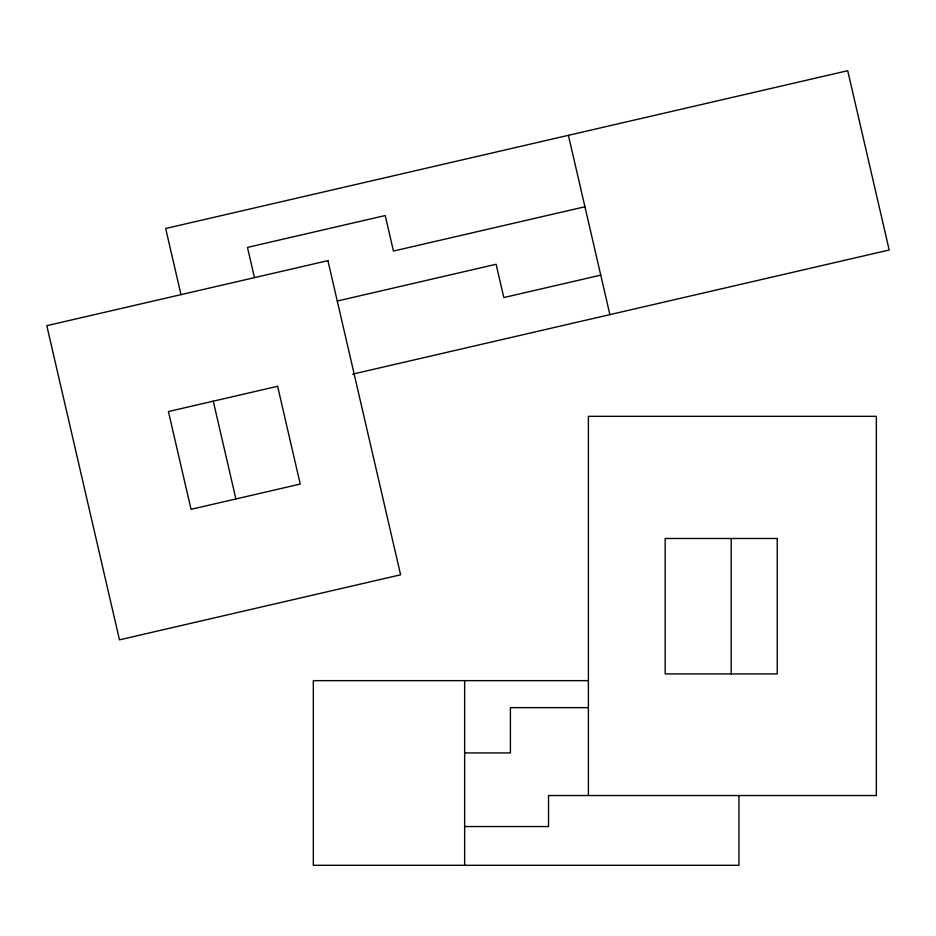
<?xml version="1.0" encoding="UTF-8"?>
<svg xmlns="http://www.w3.org/2000/svg" width="936" height="936" viewBox="0 0 936 936"><rect width="100%" height="100%" fill="white"/><g stroke="black" fill="none" stroke-linecap="round" stroke-linejoin="round"><path stroke-width="1.4" d="M584.93 206.762L393.448 251.059L385.234 215.537L247.467 247.408L254.463 277.641M337.276 301.018L496.115 264.268L503.814 297.554L600.748 275.125M352.743 374.119L889.2 250.006L847.712 70.703L165.684 228.489L180.987 294.641M588.393 680.636L313.326 680.636L313.326 865.297L738.937 865.297L738.937 795.542M588.393 707.651L510.412 707.651L510.412 752.93L464.642 752.93M464.642 826.547L548.543 826.547L548.543 795.542L876.353 795.542L876.353 416.333L588.393 416.333L588.393 795.542M568.409 135.322L609.886 314.625M213.279 401.17L235.895 498.946M731.203 538.492L731.203 673.92M464.642 680.636L464.642 865.297M327.928 260.641L46.8 325.681L119.48 639.838L400.608 574.798L327.928 260.641M277.606 386.287L168.421 411.547L191.049 509.324L300.234 484.064L277.606 386.287M777.243 538.492L665.168 538.492L665.168 673.92L777.243 673.92L777.243 538.492"/></g></svg>
